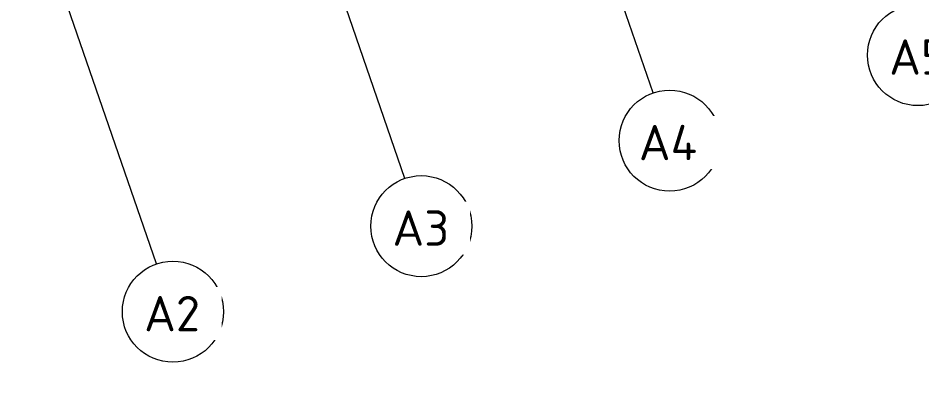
# Model space of a CAD drawing. Header units: millimetres. Extents: x 705 to 313061, y -3762 to 4071588.
# Drawn here: x 90742 to 126528, y 3927302 to 3941467 of the extents above; entities that cross this region are included whole.
import ezdxf

# ---------------------------------------------------------------- set-up
doc = ezdxf.new("R2010")
doc.units = ezdxf.units.MM
doc.layers.add('Z-030-M_GRID', color=191, linetype='Continuous', lineweight=13)
doc.layers.add('Z-033_T_GRIDREF', color=31, linetype='Continuous', lineweight=13)
doc.styles.add('ISOCPEUR_2', font='isocpeur.ttf', dxfattribs={"height": 1400})

# ---------------------------------------------------------------- blocks, each defined once
blk = doc.blocks.new('Grid - NRP_Grid-Head-320187-S1_001 - EXTERNAL PAVEMENT PLAN')
at = {"layer": 'Z-033_T_GRIDREF'}
blk.add_circle((0, 0), 5, dxfattribs=at)

msp = doc.modelspace()

# ---------------------------------------------------------------- linework, layer by layer
at = {"layer": 'Z-030-M_GRID'}
for p, q in [((96220, 3931735), (48064, 4071588)), ((106053, 3935121), (59063, 4071588)), ((115887, 3938507), (70062, 4071588))]:
    msp.add_line(p, q, dxfattribs=at)

# ---------------------------------------------------------------- block references
at = {"layer": 'Z-033_T_GRIDREF', "xscale": 399.9999999999997, "yscale": 399.9999999999997, "zscale": 399.9999999999997}
for p, rotation in [((126371, 3940002), 19.00040712021574), ((116538, 3936616), 19.00040712021559), ((106705, 3933230), 19.00040712021578), ((96871, 3929844), 19.00040712021541)]:
    msp.add_blockref('Grid - NRP_Grid-Head-320187-S1_001 - EXTERNAL PAVEMENT PLAN', p, dxfattribs=dict(at, rotation=rotation))

# ---------------------------------------------------------------- next in the draw order: texts
at = {"layer": 'Z-033_T_GRIDREF', "char_height": 1400, "attachment_point": 1, "style": 'ISOCPEUR_2', "bg_fill": 3, "box_fill_scale": 1.25, "bg_fill_color": 256, "bg_fill_true_color": 13158600, "bg_fill_transparency": 0}
for s, insert, width in [('A5', (125231, 3940626), 2725.74), ('A4', (115318, 3937240), 2918.14), ('A3', (105564, 3933854), 2725.74), ('A2', (95731, 3930468), 2725.74)]:
    msp.add_mtext(s, dxfattribs=dict(at, insert=insert, width=width))

doc.saveas('drawing.dxf')
